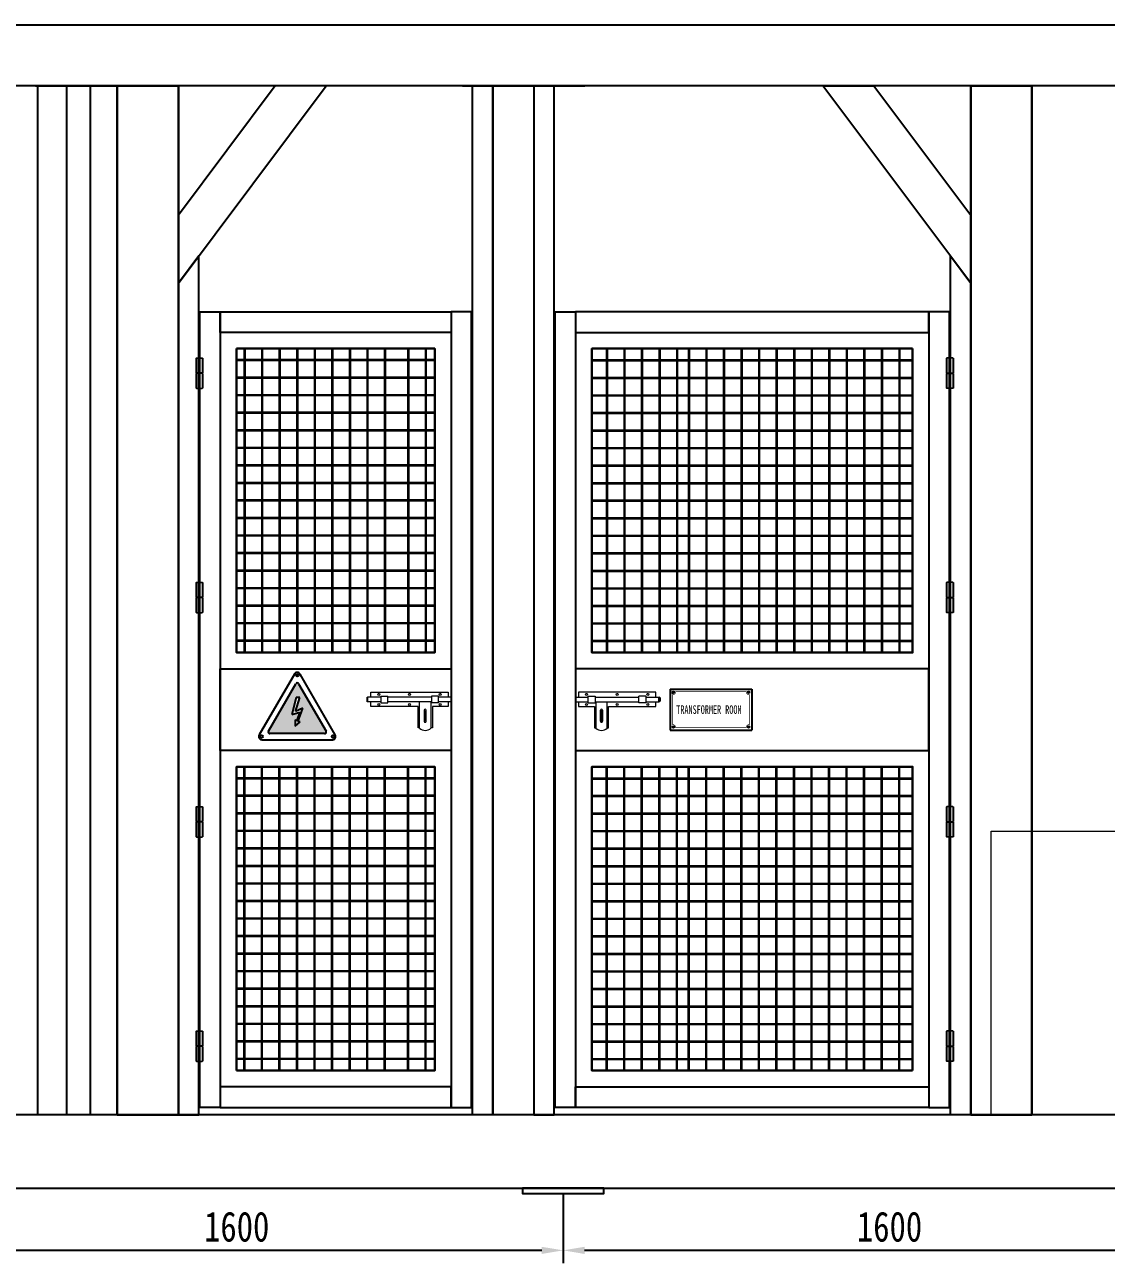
# Model space of a CAD drawing. Header units: millimetres. Extents: x 0 to 87554, y -20854 to 20404.
# Drawn here: x 20200 to 22850, y 13346 to 16382 of the extents above; entities that cross this region are included whole.
import ezdxf

# ---------------------------------------------------------------- set-up
doc = ezdxf.new("R2010")
doc.units = ezdxf.units.MM
doc.linetypes.add('G', pattern=[2, 1.25, -0.25, 0.25, -0.25])
doc.layers.get('0').update_dxf_attribs({"lineweight": 15})
doc.layers.get('Defpoints').update_dxf_attribs({"lineweight": 15})
for name, color, linetype in [('01', 7, 'Continuous'), ('02___PRT_ALL_AXES', 7, 'Continuous'), ('03C', 3, 'Continuous'), ('05', 4, 'G'), ('08', 1, 'Continuous')]:
    doc.layers.add(name, color=color, linetype=linetype)
doc.layers.add('AM_0', color=7, linetype='Continuous', lineweight=30)
doc.layers.add('THICK', color=7, linetype='Continuous', lineweight=0)
doc.styles.add('FSDBHZ', font='TXT.SHX', dxfattribs={"width": 0.707, "bigfont": 'HZFS.SHX'})
doc.styles.add('仿宋', font='', dxfattribs={"width": 0.8})
doc.styles.get('仿宋').set_extended_font_data('仿宋_gb2312')
doc.dimstyles.new('12倍', dxfattribs={"dimscale": 21, "dimtxt": 3.5, "dimasz": 2.5, "dimexe": 1.5, "dimexo": 0, "dimgap": 1, "dimtad": 1, "dimtoh": 1, "dimdsep": 46, "dimtxsty": '仿宋', "dimcen": 2.5, "dimdle": 5, "dimclrd": 4, "dimclre": 4, "dimclrt": 3, "dimadec": 0, "dimazin": 0, "dimtfac": 1, "dimtmove": 0, "dimatfit": 3, "dimfxl": 1, "dimtolj": 1, "dimarcsym": 0})

# ---------------------------------------------------------------- blocks, each defined once
blk = doc.blocks.new('rehrehetreth')
at = {"linetype": 'ByBlock'}
h = blk.add_hatch(color=2, dxfattribs=at)
h.dxf.hatch_style = 1
edge = h.paths.add_edge_path()
edge.add_arc((99473.8, -259676.1), 4, 30, 150)
edge.add_line((99470.4, -259674.1), (99403.3, -259790.3))
edge.add_arc((99406.7, -259792.3), 4, 150, 270)
edge.add_line((99406.7, -259796.3), (99540.9, -259796.3))
edge.add_arc((99540.9, -259792.3), 4, 270, 30)
edge.add_line((99544.4, -259790.3), (99477.3, -259674.1))
h.paths.add_polyline_path([(99480.2, -259707.5), (99471.5, -259707.5), (99460.2, -259749.6), (99479.8, -259743.7), (99472.4, -259766), (99469, -259762.4), (99469.1, -259778), (99480.8, -259767.1), (99475.1, -259767.1), (99487.4, -259733.6), (99469.6, -259741.6)], flags=16)
at = {"layer": '02___PRT_ALL_AXES', "linetype": 'Continuous'}
for p, q in [((99466.9, -259650.1), (99380.7, -259799.3)), ((99403.3, -259790.3), (99470.4, -259674.1)), ((99477.3, -259674.1), (99544.4, -259790.3)), ((99566.9, -259799.3), (99480.7, -259650.1)), ((99471.5, -259707.5), (99460.2, -259749.6)), ((99469.6, -259741.6), (99480.2, -259707.5)), ((99487.4, -259733.6), (99469.6, -259741.6)), ((99480.2, -259707.5), (99471.5, -259707.5)), ((99475.1, -259767.1), (99487.4, -259733.6)), ((99460.2, -259749.6), (99479.8, -259743.7)), ((99472.4, -259766), (99469, -259762.4)), ((99469, -259762.4), (99469.1, -259778)), ((99469.1, -259778), (99480.8, -259767.1)), ((99479.8, -259743.7), (99472.4, -259766)), ((99480.8, -259767.1), (99475.1, -259767.1)), ((99540.9, -259796.3), (99406.7, -259796.3)), ((99387.7, -259811.3), (99560, -259811.3))]:
    blk.add_line(p, q, dxfattribs=at)
for centre in [(99473.8, -259653.2), (99386.3, -259803.3), (99561.3, -259803.3)]:
    blk.add_circle(centre, 3.1, dxfattribs=at)
for centre, radius, start, end in [((99473.8, -259654.1), 8, 30, 150), ((99473.8, -259676.1), 4, 30, 150), ((99406.7, -259792.3), 4, 150, 270), ((99540.9, -259792.3), 4, 270, 30), ((99387.7, -259803.3), 8, 150, 270), ((99560, -259803.3), 8, 270, 30)]:
    blk.add_arc(centre, radius, start, end, dxfattribs=at)
blk = doc.blocks.new('A$C17965E73')
at = {"color": 7, "linetype": 'Continuous'}
for p, q in [((-7, 37.5), (-8, 36.5)), ((-8, 36.5), (8, 36.5)), ((-8, 1), (-8, 36.5)), ((-7, 37.5), (7, 37.5)), ((7, 37.5), (8, 36.5)), ((8, 1), (-8, 1)), ((-8, 1), (-7, 0)), ((-7, 0), (-8, -1)), ((-7, 0), (7, 0)), ((8, 1), (7, 0)), ((7, 0), (8, -1)), ((8, -1), (-8, -1)), ((-8, -36.5), (-8, -1)), ((-8, -36.5), (8, -36.5)), ((-7, -37.5), (-8, -36.5)), ((-7, -37.5), (7, -37.5)), ((7, -37.5), (8, -36.5))]:
    blk.add_line(p, q, dxfattribs=at)
at = {"layer": '02___PRT_ALL_AXES', "color": 7, "linetype": 'Continuous'}
for p, q in [((-8, 36.5), (-8, 1)), ((8, 36.5), (8, 1)), ((-8, -1), (-8, -36.5)), ((8, -1), (8, -36.5))]:
    blk.add_line(p, q, dxfattribs=at)
blk = doc.blocks.new('YU56UI67U56Y54TG')
at = {"layer": '01'}
for p, q in [((14504.3, -10294.9), (14704.3, -10294.9)), ((14504.3, -10294.9), (14504.3, -10394.9)), ((14704.3, -10294.9), (14704.3, -10394.9)), ((14504.3, -10394.9), (14704.3, -10394.9))]:
    blk.add_line(p, q, dxfattribs=at)
at = {"layer": '01', "const_width": 1.5}
for points in [[(14510.3, -10308.4, 0.414214), (14517.8, -10300.9, 0.414214)], [(14690.8, -10300.9, 0.414214), (14698.3, -10308.4, 0.414214)], [(14517.8, -10388.9, 0.414214), (14510.3, -10381.4, 0.414214)], [(14698.3, -10381.4, 0.414214), (14690.8, -10388.9, 0.414214)]]:
    blk.add_lwpolyline(points, format="xyb", dxfattribs=at)
for points in [[(14510.3, -10307.6), (14510.3, -10382.1)], [(14517, -10300.9), (14691.5, -10300.9)], [(14698.3, -10307.6), (14698.3, -10382.1)], [(14517.1, -10388.9), (14691.4, -10388.9)]]:
    blk.add_lwpolyline(points, dxfattribs=at)
at = {"layer": '01'}
for centre in [(14511.8, -10302.4), (14696.8, -10302.4), (14511.8, -10387.4), (14696.8, -10387.4)]:
    blk.add_circle(centre, 1.65, dxfattribs=at)
at = {"layer": '03C', "color": 1}
blk.add_line((14509.5, -10305.2), (14508.6, -10306.3), dxfattribs=at)
at = {"layer": '05'}
for p, q in [((14515.4, -10302.4), (14508.1, -10302.4)), ((14511.8, -10299.4), (14511.8, -10305.4)), ((14700.4, -10302.4), (14693.1, -10302.4)), ((14696.8, -10299.4), (14696.8, -10305.4)), ((14515.4, -10387.4), (14508.1, -10387.4)), ((14511.8, -10384.4), (14511.8, -10390.4)), ((14700.4, -10387.4), (14693.1, -10387.4)), ((14696.8, -10384.4), (14696.8, -10390.4))]:
    blk.add_line(p, q, dxfattribs=at)
at = {"layer": '08', "color": 1, "insert": (14519.3, -10344.9), "char_height": 21, "attachment_point": 4, "style": 'FSDBHZ'}
blk.add_mtext('{\\fSimHei|b0|i0|c134|p49;\\W0.7;TRANSFORMER ROOM}', dxfattribs=at)
blk = doc.blocks.new('*D141')
at = {"color": 4, "linetype": 'Continuous', "lineweight": -2, "transparency": 16777216}
for p, q in [((21519.3, 13516.9), (21519.3, 13345.8)), ((23119.3, 13516.9), (23119.3, 13345.8)), ((23066.8, 13377.3), (21571.8, 13377.3))]:
    blk.add_line(p, q, dxfattribs=at)
at = {"color": 4, "lineweight": -3, "transparency": 16777216}
for points in [[(21571.8, 13386), (21571.8, 13368.5), (21519.3, 13377.3)], [(23066.8, 13386), (23066.8, 13368.5), (23119.3, 13377.3)]]:
    blk.add_solid(points, dxfattribs=at)
at = {"layer": 'Defpoints', "color": 0, "lineweight": -3, "transparency": 16777216}
for p in [(21519.3, 13516.9), (23119.3, 13516.9), (21519.3, 13377.3)]:
    blk.add_point(p, dxfattribs=at)
at = {"color": 3, "lineweight": -3, "transparency": 16777216, "insert": (22319.3, 13435), "char_height": 73.5, "attachment_point": 5, "style": '仿宋'}
blk.add_mtext('\\A1;1600', dxfattribs=at)
blk = doc.blocks.new('*D142')
at = {"color": 4, "linetype": 'Continuous', "lineweight": -2, "transparency": 16777216}
for p, q in [((19919.3, 13516.9), (19919.3, 13345.8)), ((21519.3, 13516.9), (21519.3, 13345.8)), ((21466.8, 13377.3), (19971.8, 13377.3))]:
    blk.add_line(p, q, dxfattribs=at)
at = {"color": 4, "lineweight": -3, "transparency": 16777216}
for points in [[(19971.8, 13386), (19971.8, 13368.5), (19919.3, 13377.3)], [(21466.8, 13386), (21466.8, 13368.5), (21519.3, 13377.3)]]:
    blk.add_solid(points, dxfattribs=at)
at = {"layer": 'Defpoints', "color": 0, "lineweight": -3, "transparency": 16777216}
for p in [(19919.3, 13516.9), (21519.3, 13516.9), (19919.3, 13377.3)]:
    blk.add_point(p, dxfattribs=at)
at = {"color": 3, "lineweight": -3, "transparency": 16777216, "insert": (20719.3, 13435), "char_height": 73.5, "attachment_point": 5, "style": '仿宋'}
blk.add_mtext('\\A1;1600', dxfattribs=at)

msp = doc.modelspace()

# ---------------------------------------------------------------- linework, layer by layer
at = {"lineweight": -3}
for p, q in [((20226.335, 16231.853), (20526.335, 16231.853)), ((20576.335, 16231.853), (20576.335, 15831.853)), ((21172.335, 16231.853), (20772.335, 16231.853)), ((21272.337, 16231.853), (21572.337, 16231.853)), ((22218.337, 16231.853), (21818.337, 16231.853)), ((22518.337, 16231.853), (22518.337, 15831.853))]:
    msp.add_line(p, q, dxfattribs=at)
at = {"color": 7, "linetype": 'Continuous'}
for p, q in [((21037.836, 14731.853), (21039.836, 14733.853)), ((21037.836, 14731.853), (21037.836, 14723.853)), ((21072.836, 14733.853), (21039.836, 14733.853)), ((21047.836, 14745.353), (21237.836, 14745.353)), ((21047.836, 14733.853), (21047.836, 14745.353)), ((21072.836, 14735.853), (21089.836, 14735.853)), ((21072.836, 14735.852), (21072.836, 14719.853)), ((21089.836, 14719.853), (21089.836, 14735.852)), ((21196.836, 14733.853), (21089.836, 14733.853)), ((21213.836, 14735.853), (21196.836, 14735.853)), ((21196.836, 14735.852), (21196.836, 14719.853)), ((21213.836, 14719.853), (21213.836, 14735.852)), ((21244.836, 14733.853), (21213.836, 14733.853)), ((21237.836, 14745.353), (21237.836, 14733.853)), ((21549.838, 14733.853), (21580.838, 14733.853)), ((21746.838, 14745.353), (21556.838, 14745.353)), ((21556.838, 14745.353), (21556.838, 14733.853)), ((21580.838, 14735.853), (21597.838, 14735.853)), ((21580.838, 14719.853), (21580.838, 14735.852)), ((21597.838, 14735.852), (21597.838, 14719.853)), ((21597.838, 14733.853), (21704.838, 14733.853)), ((21721.838, 14735.853), (21704.838, 14735.853)), ((21704.838, 14719.853), (21704.838, 14735.852)), ((21721.838, 14735.852), (21721.838, 14719.853)), ((21721.838, 14733.853), (21754.838, 14733.853)), ((21746.838, 14733.853), (21746.838, 14745.353)), ((21756.838, 14731.853), (21754.838, 14733.853)), ((21756.838, 14731.853), (21756.838, 14723.853)), ((21037.836, 14723.853), (21039.836, 14721.853)), ((21072.836, 14721.853), (21039.836, 14721.853)), ((21047.836, 14710.353), (21047.836, 14721.853)), ((21163.836, 14710.353), (21047.836, 14710.353)), ((21072.836, 14719.853), (21089.836, 14719.853)), ((21167.336, 14721.853), (21089.836, 14721.853)), ((21163.836, 14658.353), (21163.836, 14710.353)), ((21195.336, 14721.984), (21167.336, 14721.984)), ((21167.336, 14657.57), (21167.336, 14721.984)), ((21178.836, 14701.353), (21178.836, 14674.353)), ((21180.336, 14700.353), (21182.336, 14700.353)), ((21180.336, 14700.353), (21180.336, 14675.353)), ((21182.336, 14675.353), (21182.336, 14700.353)), ((21183.836, 14674.353), (21183.836, 14701.353)), ((21195.336, 14721.984), (21195.336, 14657.57)), ((21196.836, 14721.853), (21195.336, 14721.853)), ((21213.836, 14719.853), (21196.836, 14719.853)), ((21237.836, 14710.353), (21198.836, 14710.353)), ((21198.836, 14710.353), (21198.836, 14658.353)), ((21244.836, 14721.853), (21213.836, 14721.853)), ((21237.836, 14721.853), (21237.836, 14710.353)), ((21549.838, 14721.853), (21580.838, 14721.853)), ((21556.838, 14721.853), (21556.838, 14710.353)), ((21556.838, 14710.353), (21595.838, 14710.353)), ((21580.838, 14719.853), (21597.838, 14719.853)), ((21595.838, 14710.353), (21595.838, 14658.353)), ((21597.838, 14721.853), (21599.338, 14721.853)), ((21599.338, 14721.984), (21627.338, 14721.984)), ((21599.338, 14721.984), (21599.338, 14657.57)), ((21610.838, 14674.353), (21610.838, 14701.353)), ((21614.338, 14700.353), (21612.338, 14700.353)), ((21612.338, 14675.353), (21612.338, 14700.353)), ((21614.338, 14700.353), (21614.338, 14675.353)), ((21615.838, 14701.353), (21615.838, 14674.353)), ((21627.338, 14657.57), (21627.338, 14721.984)), ((21627.338, 14721.853), (21704.838, 14721.853)), ((21630.838, 14710.353), (21746.838, 14710.353)), ((21630.838, 14658.353), (21630.838, 14710.353)), ((21721.838, 14719.853), (21704.838, 14719.853)), ((21721.838, 14721.853), (21754.838, 14721.853)), ((21746.838, 14710.353), (21746.838, 14721.853)), ((21756.838, 14723.853), (21754.838, 14721.853)), ((21182.336, 14675.353), (21180.336, 14675.353)), ((21612.338, 14675.353), (21614.338, 14675.353)), ((21167.336, 14658.353), (21163.836, 14658.353)), ((21198.836, 14658.353), (21195.336, 14658.353)), ((21595.838, 14658.353), (21599.338, 14658.353)), ((21627.338, 14658.353), (21630.838, 14658.353))]:
    msp.add_line(p, q, dxfattribs=at)
at = {"lineweight": -3}
for points in [[(20938.835, 16231.853), (20813.835, 16231.853), (20576.335, 15915.186), (20576.335, 15748.519), (20938.835, 16231.853)], [(21297.336, 16231.853), (21347.337, 16231.853), (21347.336, 13709.853), (21297.336, 13709.853), (21297.336, 16231.853)], [(21497.338, 16231.853), (21447.337, 16231.853), (21447.338, 13709.853), (21497.338, 13709.853), (21497.338, 16231.853)], [(22155.836, 16231.853), (22280.836, 16231.853), (22518.336, 15915.186), (22518.336, 15748.519), (22155.836, 16231.853)], [(20626.335, 15815.186), (20576.335, 15748.519), (20576.335, 13709.853), (20626.335, 13709.853), (20626.335, 15815.186)], [(22468.337, 15815.186), (22518.337, 15748.519), (22518.337, 13709.853), (22468.337, 13709.853), (22468.337, 15815.186)]]:
    msp.add_lwpolyline(points, dxfattribs=at)
for points in [[(21347.337, 16231.853), (21447.337, 16231.853), (21447.337, 13709.853), (21347.337, 13709.853)], [(20628.835, 15677.853), (20678.835, 15677.853), (20678.835, 13727.853), (20628.835, 13727.853)], [(20678.835, 15677.853), (21244.836, 15677.853), (21244.836, 15627.853), (20678.835, 15627.853)], [(21294.836, 15677.853), (21244.836, 15677.853), (21244.836, 13727.853), (21294.836, 13727.853)], [(21499.838, 15677.853), (21549.838, 15677.853), (21549.838, 13727.853), (21499.838, 13727.853)], [(22415.838, 15677.853), (21549.838, 15677.853), (21549.838, 15627.853), (22415.838, 15627.853)], [(22465.838, 15677.853), (22415.838, 15677.853), (22415.838, 13727.853), (22465.838, 13727.853)], [(20678.835, 14802.853), (21244.836, 14802.853), (21244.836, 14602.853), (20678.835, 14602.853)], [(22415.838, 14802.853), (21549.838, 14802.853), (21549.838, 14602.853), (22415.838, 14602.853)], [(20678.835, 13727.853), (21244.836, 13727.853), (21244.836, 13777.853), (20678.835, 13777.853)], [(22415.838, 13727.853), (21549.838, 13727.853), (21549.838, 13777.853), (22415.838, 13777.853)]]:
    msp.add_lwpolyline(points, close=True, dxfattribs=at)
at = {"color": 5}
msp.add_lwpolyline([(23349.836, 14204.853), (23349.836, 13709.853), (22568.336, 13709.853), (22568.336, 14404.853), (22999.836, 14404.853)], dxfattribs=at)
at = {"color": 6, "lineweight": -3}
msp.add_lwpolyline([(21619.336, 13529.853), (21419.336, 13529.853), (21419.336, 13516.853), (21619.336, 13516.853)], close=True, dxfattribs=at)
at = {"color": 7, "linetype": 'Continuous'}
for centre in [(21067.836, 14740.353), (21142.836, 14740.353), (21217.836, 14740.353), (21576.838, 14740.353), (21651.838, 14740.353), (21726.838, 14740.353), (21067.836, 14715.353), (21142.836, 14715.353), (21217.836, 14715.353), (21576.838, 14715.353), (21651.838, 14715.353), (21726.838, 14715.353)]:
    msp.add_circle(centre, 2.5, dxfattribs=at)
for centre, radius, start, end in [((21181.336, 14701.353), 2.5, 0, 180), ((21613.338, 14701.353), 2.5, 0, 180), ((21181.336, 14674.353), 2.5, 180, 0), ((21613.338, 14674.353), 2.5, 180, 0), ((21181.336, 14671.853), 20, 225.572996, 314.427004), ((21613.338, 14671.853), 20, 225.572996, 314.427004)]:
    msp.add_arc(centre, radius, start, end, dxfattribs=at)
at = {"layer": '02___PRT_ALL_AXES', "color": 7, "linetype": 'Continuous'}
for p, q in [((21039.836, 14721.853), (21039.836, 14733.853)), ((21754.838, 14721.853), (21754.838, 14733.853))]:
    msp.add_line(p, q, dxfattribs=at)
at = {"layer": 'AM_0'}
for points in [[(20576.335, 16231.853), (20426.335, 16231.853), (20426.335, 13709.853), (20576.335, 13709.853)], [(22668.336, 16231.853), (22518.336, 16231.853), (22518.336, 13709.853), (22668.336, 13709.853)], [(20718.835, 15587.853), (21204.836, 15587.853), (21204.836, 14842.853), (20718.835, 14842.853)], [(22375.838, 15587.853), (21589.838, 15587.853), (21589.838, 14842.853), (22375.838, 14842.853)], [(20718.835, 13817.853), (21204.836, 13817.853), (21204.836, 14562.853), (20718.835, 14562.853)], [(22375.838, 13817.853), (21589.838, 13817.853), (21589.838, 14562.853), (22375.838, 14562.853)]]:
    msp.add_lwpolyline(points, close=True, dxfattribs=at)
at = {"layer": 'THICK', "lineweight": -3}
for p, q in [((20231.476, 16231.853), (20231.476, 13709.853)), ((20301.835, 16231.853), (20301.835, 13709.853)), ((20359.835, 16231.853), (20359.835, 13709.853))]:
    msp.add_line(p, q, dxfattribs=at)
at = {"layer": 'THICK', "color": 0}
for p, q in [((20736.836, 15587.853), (20736.836, 14842.853)), ((20739.836, 15587.853), (20739.836, 14842.853)), ((20779.836, 15587.853), (20779.836, 14842.853)), ((20782.836, 15587.853), (20782.836, 14842.853)), ((20822.836, 15587.853), (20822.836, 14842.853)), ((20825.836, 15587.853), (20825.836, 14842.853)), ((20865.836, 15587.853), (20865.836, 14842.853)), ((20868.836, 15587.853), (20868.836, 14842.853)), ((20908.836, 15587.853), (20908.836, 14842.853)), ((20911.836, 15587.853), (20911.836, 14842.853)), ((20951.836, 15587.853), (20951.836, 14842.853)), ((20954.836, 15587.853), (20954.836, 14842.853)), ((20994.836, 15587.853), (20994.836, 14842.853)), ((20997.836, 15587.853), (20997.836, 14842.853)), ((21037.836, 15587.853), (21037.836, 14842.853)), ((21040.836, 15587.853), (21040.836, 14842.853)), ((21080.836, 15587.853), (21080.836, 14842.853)), ((21083.836, 15587.853), (21083.836, 14842.853)), ((21137.836, 15587.853), (21137.836, 14842.853)), ((21140.836, 15587.853), (21140.836, 14842.853)), ((21180.836, 15587.853), (21180.836, 14842.853)), ((21183.836, 15587.853), (21183.836, 14842.853)), ((21624.838, 15587.853), (21624.838, 14842.853)), ((21627.838, 15587.853), (21627.838, 14842.853)), ((21667.838, 15587.853), (21667.838, 14842.853)), ((21670.838, 15587.853), (21670.838, 14842.853)), ((21710.838, 15587.853), (21710.838, 14842.853)), ((21713.838, 15587.853), (21713.838, 14842.853)), ((21753.838, 15587.853), (21753.838, 14842.853)), ((21756.838, 15587.853), (21756.838, 14842.853)), ((21796.838, 15587.853), (21796.838, 14842.853)), ((21799.838, 15587.853), (21799.838, 14842.853)), ((21825.838, 15587.853), (21825.838, 14842.853)), ((21828.838, 15587.853), (21828.838, 14842.853)), ((21868.838, 15587.853), (21868.838, 14842.853)), ((21871.838, 15587.853), (21871.838, 14842.853)), ((21911.838, 15587.853), (21911.838, 14842.853)), ((21914.838, 15587.853), (21914.838, 14842.853)), ((21954.838, 15587.853), (21954.838, 14842.853)), ((21957.838, 15587.853), (21957.838, 14842.853)), ((21997.838, 15587.853), (21997.838, 14842.853)), ((22000.838, 15587.853), (22000.838, 14842.853)), ((22040.838, 15587.853), (22040.838, 14842.853)), ((22043.838, 15587.853), (22043.838, 14842.853)), ((22083.838, 15587.853), (22083.838, 14842.853)), ((22086.838, 15587.853), (22086.838, 14842.853)), ((22126.838, 15587.853), (22126.838, 14842.853)), ((22129.838, 15587.853), (22129.838, 14842.853)), ((22169.838, 15587.853), (22169.838, 14842.853)), ((22172.838, 15587.853), (22172.838, 14842.853)), ((22212.838, 15587.853), (22212.838, 14842.853)), ((22215.838, 15587.853), (22215.838, 14842.853)), ((22255.838, 15587.853), (22255.838, 14842.853)), ((22258.838, 15587.853), (22258.838, 14842.853)), ((22298.838, 15587.853), (22298.838, 14842.853)), ((22301.838, 15587.853), (22301.838, 14842.853)), ((22341.838, 15587.853), (22341.838, 14842.853)), ((22344.838, 15587.853), (22344.838, 14842.853)), ((21204.836, 15560.853), (20718.834, 15560.853)), ((21204.836, 15557.853), (20718.834, 15557.853)), ((21589.838, 15560.853), (22375.838, 15560.853)), ((21589.838, 15557.853), (22375.838, 15557.853)), ((21204.836, 15517.853), (20718.834, 15517.853)), ((21204.836, 15514.853), (20718.834, 15514.853)), ((21589.838, 15517.853), (22375.838, 15517.853)), ((21589.838, 15514.853), (22375.838, 15514.853)), ((21204.836, 15474.853), (20718.834, 15474.853)), ((21204.836, 15471.853), (20718.834, 15471.853)), ((21589.838, 15474.853), (22375.838, 15474.853)), ((21589.838, 15471.853), (22375.838, 15471.853)), ((21204.836, 15431.853), (20718.834, 15431.853)), ((21204.836, 15428.853), (20718.834, 15428.853)), ((21589.838, 15431.853), (22375.838, 15431.853)), ((21589.838, 15428.853), (22375.838, 15428.853)), ((21204.836, 15388.853), (20718.834, 15388.853)), ((21204.836, 15385.853), (20718.834, 15385.853)), ((21589.838, 15388.853), (22375.838, 15388.853)), ((21589.838, 15385.853), (22375.838, 15385.853)), ((21204.836, 15345.853), (20718.834, 15345.853)), ((21204.836, 15342.853), (20718.834, 15342.853)), ((21589.838, 15345.853), (22375.838, 15345.853)), ((21589.838, 15342.853), (22375.838, 15342.853)), ((21204.836, 15302.853), (20718.834, 15302.853)), ((21589.838, 15302.853), (22375.838, 15302.853)), ((21204.836, 15299.853), (20718.834, 15299.853)), ((21589.838, 15299.853), (22375.838, 15299.853)), ((21204.836, 15259.853), (20718.834, 15259.853)), ((21204.836, 15256.853), (20718.834, 15256.853)), ((21589.838, 15259.853), (22375.838, 15259.853)), ((21589.838, 15256.853), (22375.838, 15256.853)), ((21204.836, 15216.853), (20718.834, 15216.853)), ((21204.836, 15213.853), (20718.834, 15213.853)), ((21589.838, 15216.853), (22375.838, 15216.853)), ((21589.838, 15213.853), (22375.838, 15213.853)), ((21204.836, 15173.853), (20718.834, 15173.853)), ((21204.836, 15170.853), (20718.834, 15170.853)), ((21589.838, 15173.853), (22375.838, 15173.853)), ((21589.838, 15170.853), (22375.838, 15170.853)), ((21204.836, 15130.853), (20718.834, 15130.853)), ((21204.836, 15127.853), (20718.834, 15127.853)), ((21589.838, 15130.853), (22375.838, 15130.853)), ((21589.838, 15127.853), (22375.838, 15127.853)), ((21204.836, 15087.853), (20718.834, 15087.853)), ((21204.836, 15084.853), (20718.834, 15084.853)), ((21589.838, 15087.853), (22375.838, 15087.853)), ((21589.838, 15084.853), (22375.838, 15084.853)), ((21204.836, 15044.853), (20718.834, 15044.853)), ((21204.836, 15041.853), (20718.834, 15041.853)), ((21589.838, 15044.853), (22375.838, 15044.853)), ((21589.838, 15041.853), (22375.838, 15041.853)), ((21204.836, 15001.853), (20718.834, 15001.853)), ((21204.836, 14998.853), (20718.834, 14998.853)), ((21589.838, 15001.853), (22375.838, 15001.853)), ((21589.838, 14998.853), (22375.838, 14998.853)), ((21204.836, 14958.853), (20718.834, 14958.853)), ((21204.836, 14955.853), (20718.834, 14955.853)), ((21589.838, 14958.853), (22375.838, 14958.853)), ((21589.838, 14955.853), (22375.838, 14955.853)), ((21204.836, 14915.853), (20718.834, 14915.853)), ((21204.836, 14912.853), (20718.834, 14912.853)), ((21589.838, 14915.853), (22375.838, 14915.853)), ((21589.838, 14912.853), (22375.838, 14912.853)), ((21204.836, 14872.853), (20718.834, 14872.853)), ((21204.836, 14869.853), (20718.834, 14869.853)), ((21589.838, 14872.853), (22375.838, 14872.853)), ((21589.838, 14869.853), (22375.838, 14869.853)), ((20736.836, 13817.853), (20736.836, 14562.853)), ((20739.836, 13817.853), (20739.836, 14562.853)), ((20779.836, 13817.853), (20779.836, 14562.853)), ((20782.836, 13817.853), (20782.836, 14562.853)), ((20822.836, 13817.853), (20822.836, 14562.853)), ((20825.836, 13817.853), (20825.836, 14562.853)), ((20865.836, 13817.853), (20865.836, 14562.853)), ((20868.836, 13817.853), (20868.836, 14562.853)), ((20908.836, 13817.853), (20908.836, 14562.853)), ((20911.836, 13817.853), (20911.836, 14562.853)), ((20951.836, 13817.853), (20951.836, 14562.853)), ((20954.836, 13817.853), (20954.836, 14562.853)), ((20994.836, 13817.853), (20994.836, 14562.853)), ((20997.836, 13817.853), (20997.836, 14562.853)), ((21037.836, 13817.853), (21037.836, 14562.853)), ((21040.836, 13817.853), (21040.836, 14562.853)), ((21080.836, 13817.853), (21080.836, 14562.853)), ((21083.836, 13817.853), (21083.836, 14562.853)), ((21137.836, 13817.853), (21137.836, 14562.853)), ((21140.836, 13817.853), (21140.836, 14562.853)), ((21180.836, 13817.853), (21180.836, 14562.853)), ((21183.836, 13817.853), (21183.836, 14562.853)), ((21624.838, 13817.853), (21624.838, 14562.853)), ((21627.838, 13817.853), (21627.838, 14562.853)), ((21667.838, 13817.853), (21667.838, 14562.853)), ((21670.838, 13817.853), (21670.838, 14562.853)), ((21710.838, 13817.853), (21710.838, 14562.853)), ((21713.838, 13817.853), (21713.838, 14562.853)), ((21753.838, 13817.853), (21753.838, 14562.853)), ((21756.838, 13817.853), (21756.838, 14562.853)), ((21796.838, 13817.853), (21796.838, 14562.853)), ((21799.838, 13817.853), (21799.838, 14562.853)), ((21825.838, 13817.853), (21825.838, 14562.853)), ((21828.838, 13817.853), (21828.838, 14562.853)), ((21868.838, 13817.853), (21868.838, 14562.853)), ((21871.838, 13817.853), (21871.838, 14562.853)), ((21911.838, 13817.853), (21911.838, 14562.853)), ((21914.838, 13817.853), (21914.838, 14562.853)), ((21954.838, 13817.853), (21954.838, 14562.853)), ((21957.838, 13817.853), (21957.838, 14562.853)), ((21997.838, 13817.853), (21997.838, 14562.853)), ((22000.838, 13817.853), (22000.838, 14562.853)), ((22040.838, 13817.853), (22040.838, 14562.853)), ((22043.838, 13817.853), (22043.838, 14562.853)), ((22083.838, 13817.853), (22083.838, 14562.853)), ((22086.838, 13817.853), (22086.838, 14562.853)), ((22126.838, 13817.853), (22126.838, 14562.853)), ((22129.838, 13817.853), (22129.838, 14562.853)), ((22169.838, 13817.853), (22169.838, 14562.853)), ((22172.838, 13817.853), (22172.838, 14562.853)), ((22212.838, 13817.853), (22212.838, 14562.853)), ((22215.838, 13817.853), (22215.838, 14562.853)), ((22255.838, 13817.853), (22255.838, 14562.853)), ((22258.838, 13817.853), (22258.838, 14562.853)), ((22298.838, 13817.853), (22298.838, 14562.853)), ((22301.838, 13817.853), (22301.838, 14562.853)), ((22341.838, 13817.853), (22341.838, 14562.853)), ((22344.838, 13817.853), (22344.838, 14562.853)), ((21204.836, 14535.853), (20718.834, 14535.853)), ((21204.836, 14532.853), (20718.834, 14532.853)), ((21589.838, 14535.853), (22375.838, 14535.853)), ((21589.838, 14532.853), (22375.838, 14532.853)), ((21204.836, 14492.853), (20718.834, 14492.853)), ((21204.836, 14489.853), (20718.834, 14489.853)), ((21589.838, 14492.853), (22375.838, 14492.853)), ((21589.838, 14489.853), (22375.838, 14489.853)), ((21204.836, 14449.853), (20718.834, 14449.853)), ((21204.836, 14446.853), (20718.834, 14446.853)), ((21589.838, 14449.853), (22375.838, 14449.853)), ((21589.838, 14446.853), (22375.838, 14446.853)), ((21204.836, 14406.853), (20718.834, 14406.853)), ((21204.836, 14403.853), (20718.834, 14403.853)), ((21589.838, 14406.853), (22375.838, 14406.853)), ((21589.838, 14403.853), (22375.838, 14403.853)), ((21204.836, 14363.853), (20718.834, 14363.853)), ((21204.836, 14360.853), (20718.834, 14360.853)), ((21589.838, 14363.853), (22375.838, 14363.853)), ((21589.838, 14360.853), (22375.838, 14360.853)), ((21204.836, 14320.853), (20718.834, 14320.853)), ((21204.836, 14317.853), (20718.834, 14317.853)), ((21589.838, 14320.853), (22375.838, 14320.853)), ((21589.838, 14317.853), (22375.838, 14317.853)), ((21204.836, 14277.853), (20718.834, 14277.853)), ((21204.836, 14274.853), (20718.834, 14274.853)), ((21589.838, 14277.853), (22375.838, 14277.853)), ((21589.838, 14274.853), (22375.838, 14274.853)), ((21204.836, 14234.853), (20718.834, 14234.853)), ((21204.836, 14231.853), (20718.834, 14231.853)), ((21589.838, 14234.853), (22375.838, 14234.853)), ((21589.838, 14231.853), (22375.838, 14231.853)), ((21204.836, 14191.853), (20718.834, 14191.853)), ((21204.836, 14188.853), (20718.834, 14188.853)), ((21589.838, 14191.853), (22375.838, 14191.853)), ((21589.838, 14188.853), (22375.838, 14188.853)), ((21204.836, 14148.853), (20718.834, 14148.853)), ((21589.838, 14148.853), (22375.838, 14148.853)), ((21204.836, 14145.853), (20718.834, 14145.853)), ((21589.838, 14145.853), (22375.838, 14145.853)), ((21204.836, 14105.853), (20718.834, 14105.853)), ((21204.836, 14102.853), (20718.834, 14102.853)), ((21589.838, 14105.853), (22375.838, 14105.853)), ((21589.838, 14102.853), (22375.838, 14102.853)), ((21204.836, 14062.853), (20718.834, 14062.853)), ((21204.836, 14059.853), (20718.834, 14059.853)), ((21589.838, 14062.853), (22375.838, 14062.853)), ((21589.838, 14059.853), (22375.838, 14059.853)), ((21204.836, 14019.853), (20718.834, 14019.853)), ((21204.836, 14016.853), (20718.834, 14016.853)), ((21589.838, 14019.853), (22375.838, 14019.853)), ((21589.838, 14016.853), (22375.838, 14016.853)), ((21204.836, 13976.853), (20718.834, 13976.853)), ((21204.836, 13973.853), (20718.834, 13973.853)), ((21589.838, 13976.853), (22375.838, 13976.853)), ((21589.838, 13973.853), (22375.838, 13973.853)), ((21204.836, 13933.853), (20718.834, 13933.853)), ((21204.836, 13930.853), (20718.834, 13930.853)), ((21589.838, 13933.853), (22375.838, 13933.853)), ((21589.838, 13930.853), (22375.838, 13930.853)), ((21204.836, 13890.853), (20718.834, 13890.853)), ((21204.836, 13887.853), (20718.834, 13887.853)), ((21589.838, 13890.853), (22375.838, 13890.853)), ((21589.838, 13887.853), (22375.838, 13887.853)), ((21204.836, 13847.853), (20718.834, 13847.853)), ((21204.836, 13844.853), (20718.834, 13844.853)), ((21589.838, 13847.853), (22375.838, 13847.853)), ((21589.838, 13844.853), (22375.838, 13844.853))]:
    msp.add_line(p, q, dxfattribs=at)
at = {"layer": 'THICK', "lineweight": -3}
for points in [[(18978.336, 16231.853), (18978.336, 16294.853), (18939.336, 16294.853), (18939.336, 16381.853), (24641.336, 16381.853), (24641.336, 16294.853), (24665.336, 16294.853), (24665.336, 16231.853)], [(18978.336, 13709.853), (18978.336, 13634.853), (18939.336, 13634.853), (18939.336, 13529.853), (24641.336, 13529.853), (24641.336, 13634.853), (24665.336, 13634.853), (24665.336, 13709.853)]]:
    msp.add_lwpolyline(points, close=True, dxfattribs=at)

# ---------------------------------------------------------------- block references
at = {"lineweight": 13}
for p in [(20627.585, 15527.853), (20627.585, 14977.853), (20627.585, 14427.853), (20627.585, 13877.853)]:
    msp.add_blockref('A$C17965E73', p, dxfattribs=at)
at = {"lineweight": 13, "xscale": -1}
for p in [(22467.088, 15527.853), (22467.088, 14977.853), (22467.088, 14427.853), (22467.088, 13877.853)]:
    msp.add_blockref('A$C17965E73', p, dxfattribs=at)
at = {"color": 2, "linetype": 'ByBlock'}
msp.add_blockref('rehrehetreth', (-78606.163, 274440.314), dxfattribs=at)
at = {"lineweight": -3}
msp.add_blockref('YU56UI67U56Y54TG', (7277.289, 25047.728), dxfattribs=at)

# ---------------------------------------------------------------- dimensions: what is measured, and where the dimension line sits
for base, p1, p2, picture, middle in [((19919.336, 13377.262), (21519.336, 13516.853), (19919.336, 13516.853), '*D142', (20719.336, 13435.012)), ((21519.336, 13377.262), (23119.336, 13516.853), (21519.336, 13516.853), '*D141', (22319.336, 13435.012))]:
    dim = msp.add_linear_dim(base=base, p1=p1, p2=p2, angle=180, dimstyle='12倍', dxfattribs=at)
    dim.commit()
    dim.dimension.update_dxf_attribs({"geometry": picture, "text_midpoint": middle})

doc.saveas('drawing.dxf')
